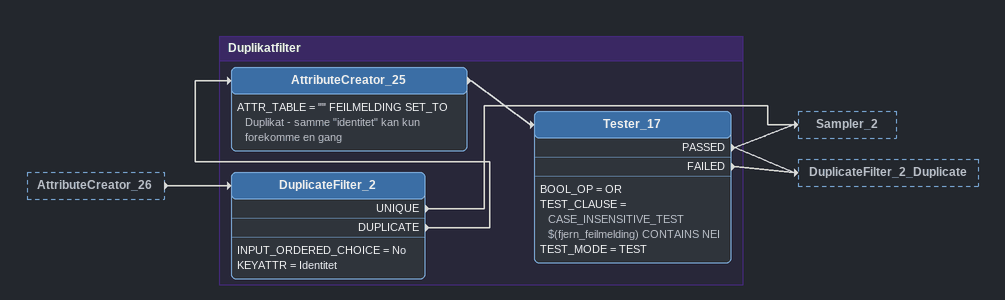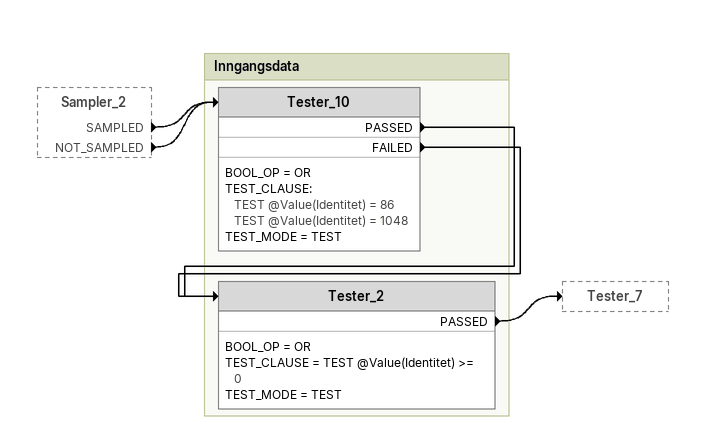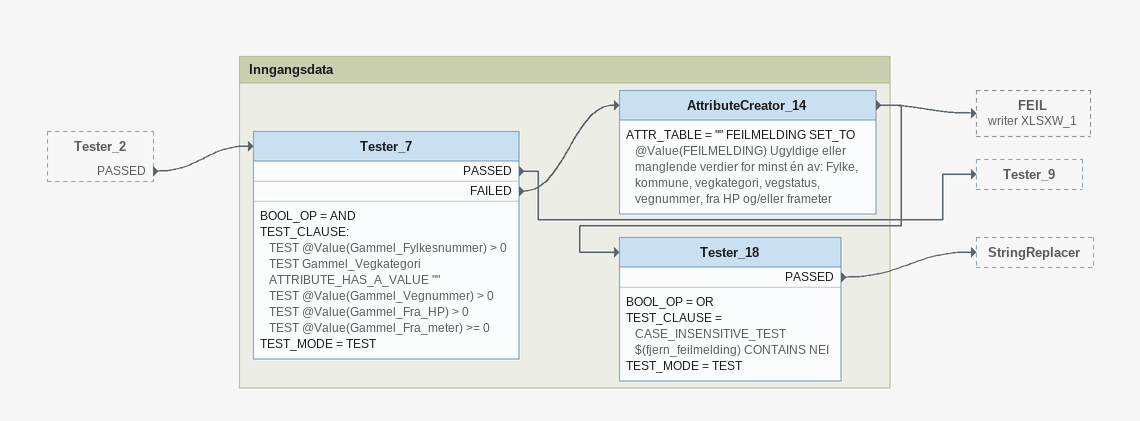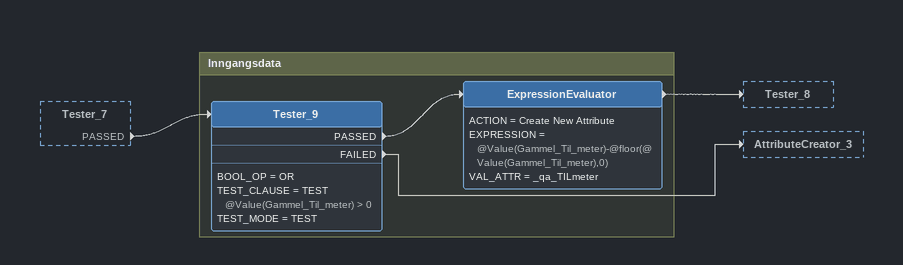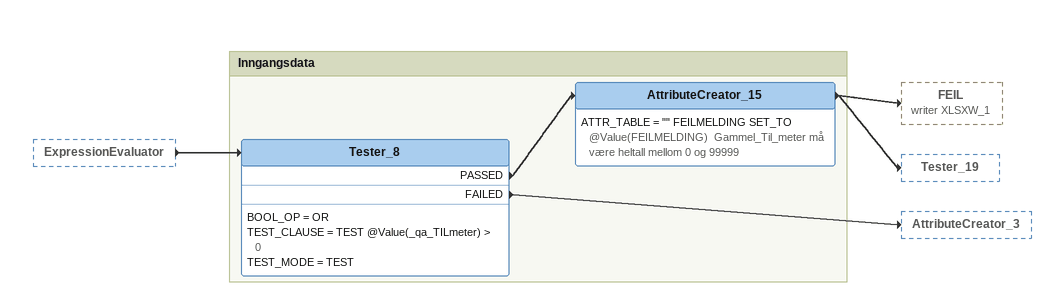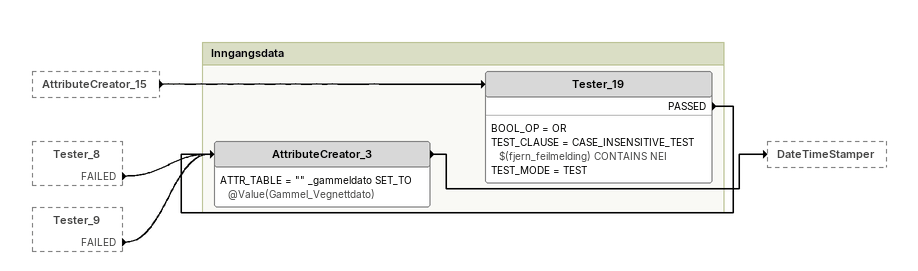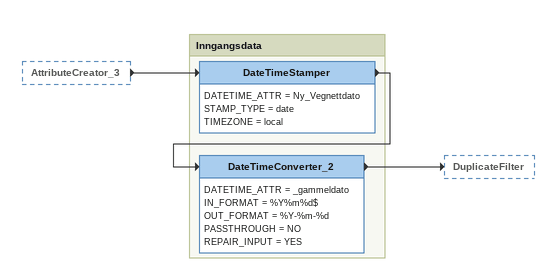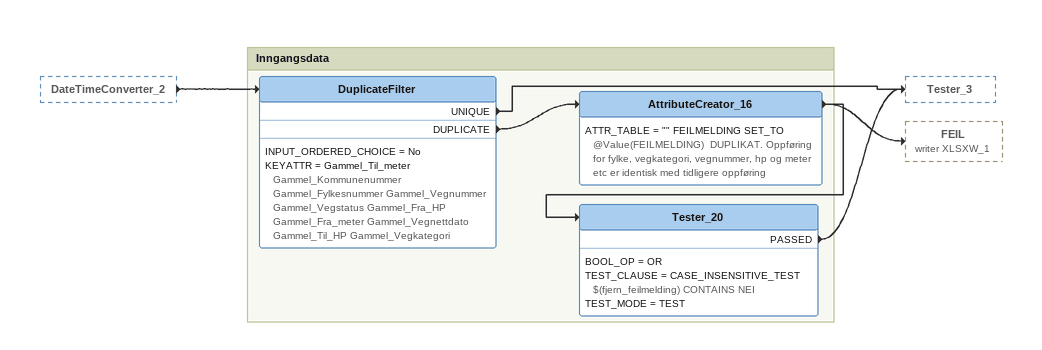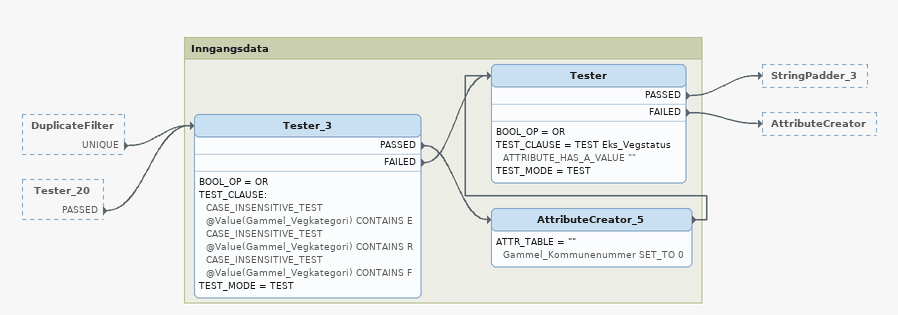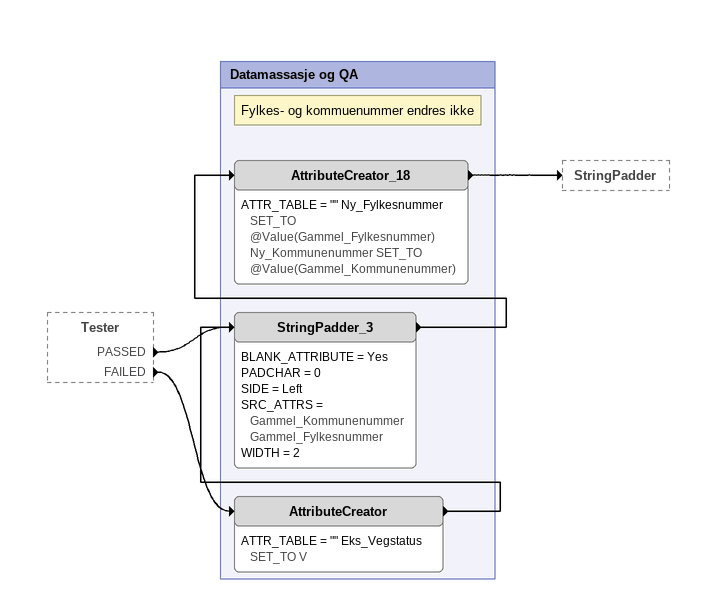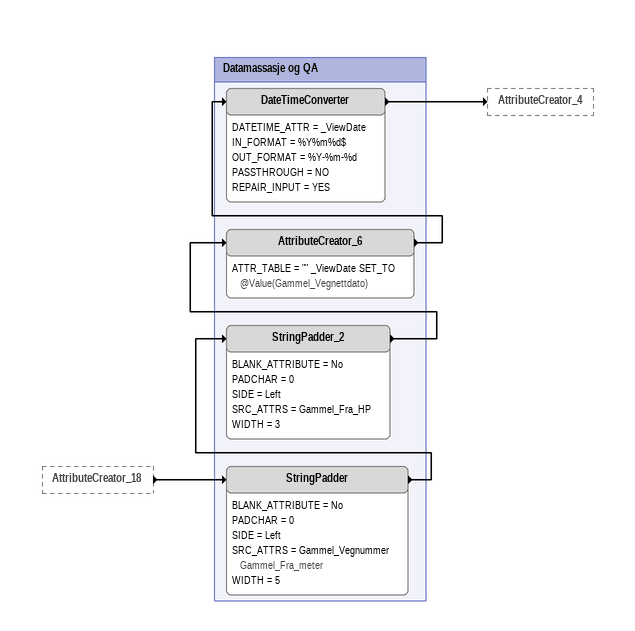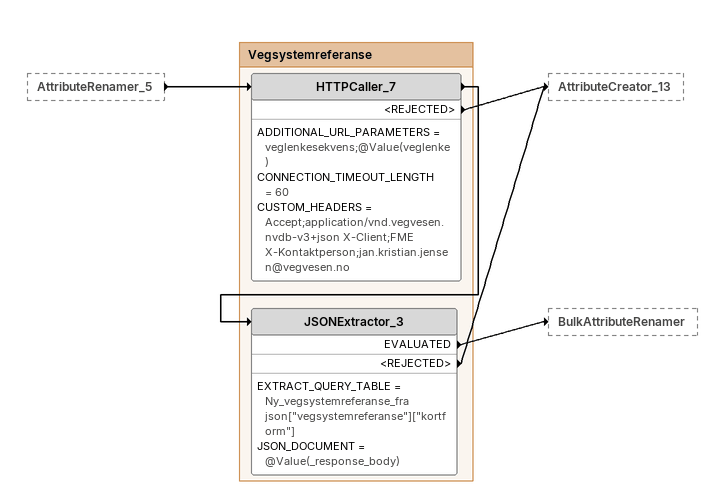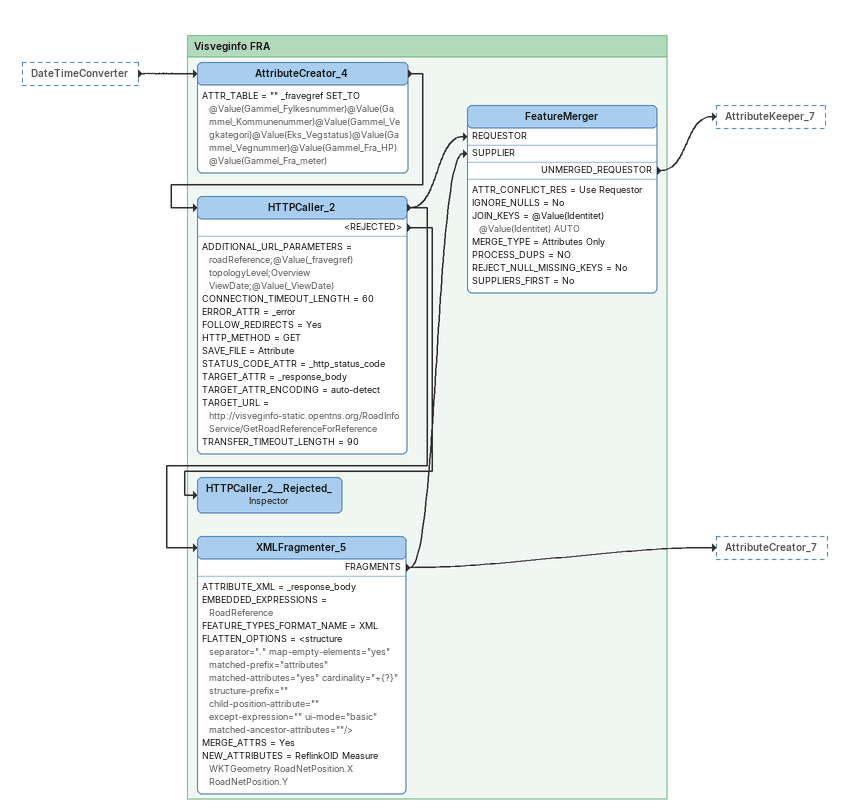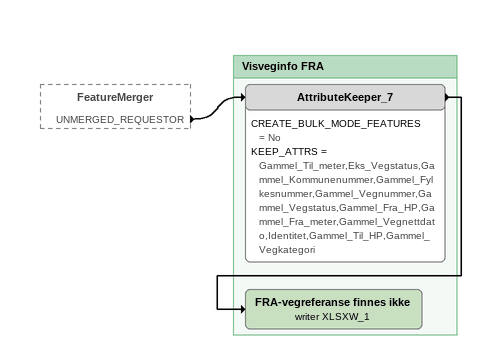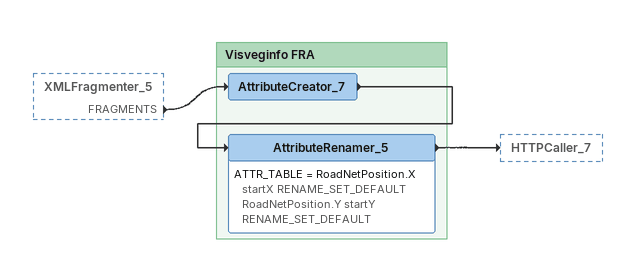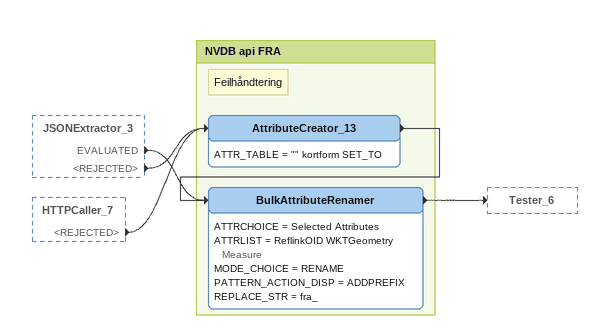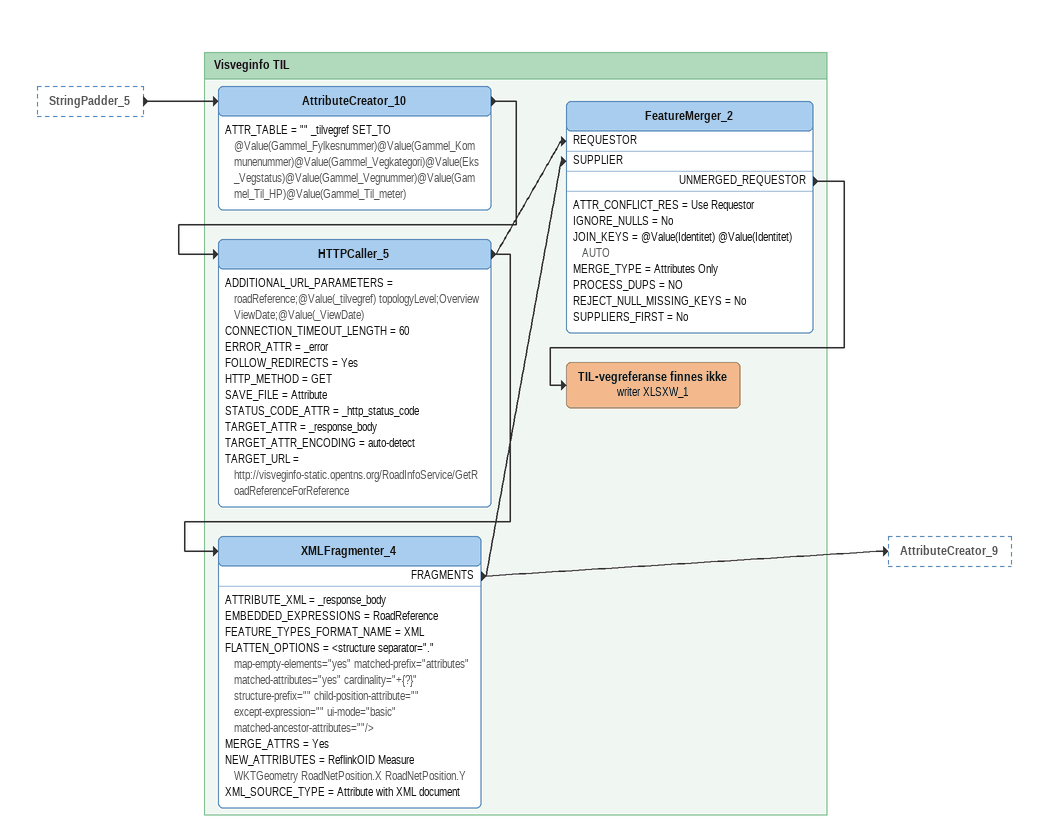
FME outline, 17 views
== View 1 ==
AttributeCreator_26 [outside]
    -> DuplicateFilter_2

Bookmark: Duplikatfilter
DuplicateFilter_2
    INPUT_ORDERED_CHOICE = No
    KEYATTR = Identitet
    UNIQUE -> Sampler_2
    DUPLICATE -> AttributeCreator_25
AttributeCreator_25
    ATTR_TABLE = "" FEILMELDING SET_TO Duplikat - samme "identitet" kan kun forekomme en gang
    -> Tester_17
Tester_17
    BOOL_OP = OR
    TEST_CLAUSE = CASE_INSENSITIVE_TEST $(fjern_feilmelding) CONTAINS NEI
    TEST_MODE = TEST
    PASSED -> DuplicateFilter_2_Duplicate
    PASSED -> Sampler_2
    FAILED -> DuplicateFilter_2_Duplicate

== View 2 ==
Sampler_2 [outside]
    SAMPLED -> Tester_10
    NOT_SAMPLED -> Tester_10

Bookmark: Inngangsdata
Tester_10
    BOOL_OP = OR
    TEST_CLAUSE:
      TEST @Value(Identitet) = 86
      TEST @Value(Identitet) = 1048
    TEST_MODE = TEST
    PASSED -> Tester_2
    FAILED -> Tester_2
Tester_2
    BOOL_OP = OR
    TEST_CLAUSE = TEST @Value(Identitet) >= 0
    TEST_MODE = TEST
    PASSED -> Tester_7

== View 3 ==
Tester_2 [outside]
    PASSED -> Tester_7

Bookmark: Inngangsdata
Tester_7
    BOOL_OP = AND
    TEST_CLAUSE:
      TEST @Value(Gammel_Fylkesnummer) > 0
      TEST Gammel_Vegkategori ATTRIBUTE_HAS_A_VALUE ""
      TEST @Value(Gammel_Vegnummer) > 0
      TEST @Value(Gammel_Fra_HP) > 0
      TEST @Value(Gammel_Fra_meter) >= 0
    TEST_MODE = TEST
    PASSED -> Tester_9
    FAILED -> AttributeCreator_14
AttributeCreator_14
    ATTR_TABLE = "" FEILMELDING SET_TO @Value(FEILMELDING) Ugyldige eller manglende verdier for minst én av: Fylke, kommune, vegkategori, vegstatus, vegnummer, fra HP og/eller frameter
    -> FEIL (writer XLSXW_1)
    -> Tester_18
Tester_18
    BOOL_OP = OR
    TEST_CLAUSE = CASE_INSENSITIVE_TEST $(fjern_feilmelding) CONTAINS NEI
    TEST_MODE = TEST
    PASSED -> StringReplacer

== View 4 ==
Tester_7 [outside]
    PASSED -> Tester_9

Bookmark: Inngangsdata
Tester_9
    BOOL_OP = OR
    TEST_CLAUSE = TEST @Value(Gammel_Til_meter) > 0
    TEST_MODE = TEST
    PASSED -> ExpressionEvaluator
    FAILED -> AttributeCreator_3
ExpressionEvaluator
    ACTION = Create New Attribute
    EXPRESSION = @Value(Gammel_Til_meter)-@floor(@Value(Gammel_Til_meter),0)
    VAL_ATTR = _qa_TILmeter
    -> Tester_8

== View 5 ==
ExpressionEvaluator [outside]
    -> Tester_8

Bookmark: Inngangsdata
Tester_8
    BOOL_OP = OR
    TEST_CLAUSE = TEST @Value(_qa_TILmeter) > 0
    TEST_MODE = TEST
    PASSED -> AttributeCreator_15
    FAILED -> AttributeCreator_3
AttributeCreator_15
    ATTR_TABLE = "" FEILMELDING SET_TO @Value(FEILMELDING)  Gammel_Til_meter må være heltall mellom 0 og 99999
    -> FEIL (writer XLSXW_1)
    -> Tester_19

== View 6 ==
AttributeCreator_15 [outside]
    -> Tester_19
Tester_8 [outside]
    FAILED -> AttributeCreator_3
Tester_9 [outside]
    FAILED -> AttributeCreator_3

Bookmark: Inngangsdata
Tester_19
    BOOL_OP = OR
    TEST_CLAUSE = CASE_INSENSITIVE_TEST $(fjern_feilmelding) CONTAINS NEI
    TEST_MODE = TEST
    PASSED -> AttributeCreator_3
AttributeCreator_3
    ATTR_TABLE = "" _gammeldato SET_TO @Value(Gammel_Vegnettdato)
    -> DateTimeStamper

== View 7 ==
AttributeCreator_3 [outside]
    -> DateTimeStamper

Bookmark: Inngangsdata
DateTimeStamper
    DATETIME_ATTR = Ny_Vegnettdato
    STAMP_TYPE = date
    TIMEZONE = local
    -> DateTimeConverter_2
DateTimeConverter_2
    DATETIME_ATTR = _gammeldato
    IN_FORMAT = %Y%m%d$
    OUT_FORMAT = %Y-%m-%d
    PASSTHROUGH = NO
    REPAIR_INPUT = YES
    -> DuplicateFilter

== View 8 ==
DateTimeConverter_2 [outside]
    -> DuplicateFilter

Bookmark: Inngangsdata
DuplicateFilter
    INPUT_ORDERED_CHOICE = No
    KEYATTR = Gammel_Til_meter Gammel_Kommunenummer Gammel_Fylkesnummer Gammel_Vegnummer Gammel_Vegstatus Gammel_Fra_HP Gammel_Fra_meter Gammel_Vegnettdato Gammel_Til_HP Gammel_Vegkategori
    UNIQUE -> Tester_3
    DUPLICATE -> AttributeCreator_16
AttributeCreator_16
    ATTR_TABLE = "" FEILMELDING SET_TO @Value(FEILMELDING)  DUPLIKAT. Oppføring for fylke, vegkategori, vegnummer, hp og meter etc er identisk med tidligere oppføring
    -> FEIL (writer XLSXW_1)
    -> Tester_20
Tester_20
    BOOL_OP = OR
    TEST_CLAUSE = CASE_INSENSITIVE_TEST $(fjern_feilmelding) CONTAINS NEI
    TEST_MODE = TEST
    PASSED -> Tester_3

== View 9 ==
DuplicateFilter [outside]
    UNIQUE -> Tester_3
Tester_20 [outside]
    PASSED -> Tester_3

Bookmark: Inngangsdata
Tester_3
    BOOL_OP = OR
    TEST_CLAUSE:
      CASE_INSENSITIVE_TEST @Value(Gammel_Vegkategori) CONTAINS E
      CASE_INSENSITIVE_TEST @Value(Gammel_Vegkategori) CONTAINS R
      CASE_INSENSITIVE_TEST @Value(Gammel_Vegkategori) CONTAINS F
    TEST_MODE = TEST
    PASSED -> AttributeCreator_5
    FAILED -> Tester
AttributeCreator_5
    ATTR_TABLE = "" Gammel_Kommunenummer SET_TO 0
    -> Tester
Tester
    BOOL_OP = OR
    TEST_CLAUSE = TEST Eks_Vegstatus ATTRIBUTE_HAS_A_VALUE ""
    TEST_MODE = TEST
    PASSED -> StringPadder_3
    FAILED -> AttributeCreator

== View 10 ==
Tester [outside]
    PASSED -> StringPadder_3
    FAILED -> AttributeCreator

Bookmark: Datamassasje og QA
AttributeCreator
    ATTR_TABLE = "" Eks_Vegstatus SET_TO V
    -> StringPadder_3
StringPadder_3
    BLANK_ATTRIBUTE = Yes
    PADCHAR = 0
    SIDE = Left
    SRC_ATTRS = Gammel_Kommunenummer Gammel_Fylkesnummer
    WIDTH = 2
    -> AttributeCreator_18
Note: Fylkes- og kommuenummer endres ikke
AttributeCreator_18
    ATTR_TABLE = "" Ny_Fylkesnummer SET_TO @Value(Gammel_Fylkesnummer)  Ny_Kommunenummer SET_TO @Value(Gammel_Kommunenummer)
    -> StringPadder

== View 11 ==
AttributeCreator_18 [outside]
    -> StringPadder

Bookmark: Datamassasje og QA
StringPadder
    BLANK_ATTRIBUTE = No
    PADCHAR = 0
    SIDE = Left
    SRC_ATTRS = Gammel_Vegnummer Gammel_Fra_meter
    WIDTH = 5
    -> StringPadder_2
StringPadder_2
    BLANK_ATTRIBUTE = No
    PADCHAR = 0
    SIDE = Left
    SRC_ATTRS = Gammel_Fra_HP
    WIDTH = 3
    -> AttributeCreator_6
AttributeCreator_6
    ATTR_TABLE = "" _ViewDate SET_TO @Value(Gammel_Vegnettdato)
    -> DateTimeConverter
DateTimeConverter
    DATETIME_ATTR = _ViewDate
    IN_FORMAT = %Y%m%d$
    OUT_FORMAT = %Y-%m-%d
    PASSTHROUGH = NO
    REPAIR_INPUT = YES
    -> AttributeCreator_4

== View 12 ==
AttributeRenamer_5 [outside]
    -> HTTPCaller_7

Bookmark: Vegsystemreferanse
HTTPCaller_7
    ADDITIONAL_URL_PARAMETERS = veglenkesekvens;@Value(veglenke)
    CONNECTION_TIMEOUT_LENGTH = 60
    CUSTOM_HEADERS = Accept;application/vnd.vegvesen.nvdb-v3+json X-Client;FME X-Kontaktperson;jan.kristian.jensen@vegvesen.no
    -> JSONExtractor_3
    <REJECTED> -> AttributeCreator_13
JSONExtractor_3
    EXTRACT_QUERY_TABLE = Ny_vegsystemreferanse_fra json["vegsystemreferanse"]["kortform"]
    JSON_DOCUMENT = @Value(_response_body)
    EVALUATED -> BulkAttributeRenamer
    <REJECTED> -> AttributeCreator_13

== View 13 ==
DateTimeConverter [outside]
    -> AttributeCreator_4

Bookmark: Visveginfo FRA
AttributeCreator_4
    ATTR_TABLE = "" _fravegref SET_TO @Value(Gammel_Fylkesnummer)@Value(Gammel_Kommunenummer)@Value(Gammel_Vegkategori)@Value(Eks_Vegstatus)@Value(Gammel_Vegnummer)@Value(Gammel_Fra_HP)@Value(Gammel_Fra_meter)
    -> HTTPCaller_2
HTTPCaller_2
    ADDITIONAL_URL_PARAMETERS = roadReference;@Value(_fravegref) topologyLevel;Overview ViewDate;@Value(_ViewDate)
    CONNECTION_TIMEOUT_LENGTH = 60
    ERROR_ATTR = _error
    FOLLOW_REDIRECTS = Yes
    HTTP_METHOD = GET
    SAVE_FILE = Attribute
    STATUS_CODE_ATTR = _http_status_code
    TARGET_ATTR = _response_body
    TARGET_ATTR_ENCODING = auto-detect
    TARGET_URL = http://visveginfo-static.opentns.org/RoadInfoService/GetRoadReferenceForReference
    TRANSFER_TIMEOUT_LENGTH = 90
    -> XMLFragmenter_5
    -> FeatureMerger [REQUESTOR]
    <REJECTED> -> HTTPCaller_2__Rejected_
HTTPCaller_2__Rejected_: Inspector
XMLFragmenter_5
    ATTRIBUTE_XML = _response_body
    EMBEDDED_EXPRESSIONS = RoadReference
    FEATURE_TYPES_FORMAT_NAME = XML
    FLATTEN_OPTIONS = <structure separator="." map-empty-elements="yes" matched-prefix="attributes" matched-attributes="yes" cardinality="+{?}" structure-prefix="" child-position-attribute="" except-expression="" ui-mode="basic" matched-ancestor-attributes=""/>
    MERGE_ATTRS = Yes
    NEW_ATTRIBUTES = ReflinkOID Measure WKTGeometry RoadNetPosition.X RoadNetPosition.Y
    FRAGMENTS -> FeatureMerger [SUPPLIER]
    FRAGMENTS -> AttributeCreator_7
FeatureMerger
    ATTR_CONFLICT_RES = Use Requestor
    IGNORE_NULLS = No
    JOIN_KEYS = @Value(Identitet) @Value(Identitet) AUTO
    MERGE_TYPE = Attributes Only
    PROCESS_DUPS = NO
    REJECT_NULL_MISSING_KEYS = No
    SUPPLIERS_FIRST = No
    UNMERGED_REQUESTOR -> AttributeKeeper_7

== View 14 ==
FeatureMerger [outside]
    UNMERGED_REQUESTOR -> AttributeKeeper_7

Bookmark: Visveginfo FRA
AttributeKeeper_7
    CREATE_BULK_MODE_FEATURES = No
    KEEP_ATTRS = Gammel_Til_meter,Eks_Vegstatus,Gammel_Kommunenummer,Gammel_Fylkesnummer,Gammel_Vegnummer,Gammel_Vegstatus,Gammel_Fra_HP,Gammel_Fra_meter,Gammel_Vegnettdato,Identitet,Gammel_Til_HP,Gammel_Vegkategori
    -> FRA-vegreferanse finnes ikke (writer XLSXW_1)
FRA-vegreferanse finnes ikke (writer XLSXW_1)

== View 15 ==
XMLFragmenter_5 [outside]
    FRAGMENTS -> AttributeCreator_7

Bookmark: Visveginfo FRA
AttributeCreator_7
    -> AttributeRenamer_5
AttributeRenamer_5
    ATTR_TABLE = RoadNetPosition.X startX RENAME_SET_DEFAULT  RoadNetPosition.Y startY RENAME_SET_DEFAULT
    -> HTTPCaller_7

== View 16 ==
JSONExtractor_3 [outside]
    EVALUATED -> BulkAttributeRenamer
    <REJECTED> -> AttributeCreator_13
HTTPCaller_7 [outside]
    <REJECTED> -> AttributeCreator_13

Bookmark: NVDB api FRA
Note: Feilhåndtering
AttributeCreator_13
    ATTR_TABLE = "" kortform SET_TO
    -> BulkAttributeRenamer
BulkAttributeRenamer
    ATTRCHOICE = Selected Attributes
    ATTRLIST = ReflinkOID WKTGeometry Measure
    MODE_CHOICE = RENAME
    PATTERN_ACTION_DISP = ADDPREFIX
    REPLACE_STR = fra_
    -> Tester_6

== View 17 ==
StringPadder_5 [outside]
    -> AttributeCreator_10

Bookmark: Visveginfo TIL
AttributeCreator_10
    ATTR_TABLE = "" _tilvegref SET_TO @Value(Gammel_Fylkesnummer)@Value(Gammel_Kommunenummer)@Value(Gammel_Vegkategori)@Value(Eks_Vegstatus)@Value(Gammel_Vegnummer)@Value(Gammel_Til_HP)@Value(Gammel_Til_meter)
    -> HTTPCaller_5
HTTPCaller_5
    ADDITIONAL_URL_PARAMETERS = roadReference;@Value(_tilvegref) topologyLevel;Overview ViewDate;@Value(_ViewDate)
    CONNECTION_TIMEOUT_LENGTH = 60
    ERROR_ATTR = _error
    FOLLOW_REDIRECTS = Yes
    HTTP_METHOD = GET
    SAVE_FILE = Attribute
    STATUS_CODE_ATTR = _http_status_code
    TARGET_ATTR = _response_body
    TARGET_ATTR_ENCODING = auto-detect
    TARGET_URL = http://visveginfo-static.opentns.org/RoadInfoService/GetRoadReferenceForReference
    -> XMLFragmenter_4
    -> FeatureMerger_2 [REQUESTOR]
XMLFragmenter_4
    ATTRIBUTE_XML = _response_body
    EMBEDDED_EXPRESSIONS = RoadReference
    FEATURE_TYPES_FORMAT_NAME = XML
    FLATTEN_OPTIONS = <structure separator="." map-empty-elements="yes" matched-prefix="attributes" matched-attributes="yes" cardinality="+{?}" structure-prefix="" child-position-attribute="" except-expression="" ui-mode="basic" matched-ancestor-attributes=""/>
    MERGE_ATTRS = Yes
    NEW_ATTRIBUTES = ReflinkOID Measure WKTGeometry RoadNetPosition.X RoadNetPosition.Y
    XML_SOURCE_TYPE = Attribute with XML document
    FRAGMENTS -> AttributeCreator_9
    FRAGMENTS -> FeatureMerger_2 [SUPPLIER]
FeatureMerger_2
    ATTR_CONFLICT_RES = Use Requestor
    IGNORE_NULLS = No
    JOIN_KEYS = @Value(Identitet) @Value(Identitet) AUTO
    MERGE_TYPE = Attributes Only
    PROCESS_DUPS = NO
    REJECT_NULL_MISSING_KEYS = No
    SUPPLIERS_FIRST = No
    UNMERGED_REQUESTOR -> TIL-vegreferanse finnes ikke (writer XLSXW_1)
TIL-vegreferanse finnes ikke (writer XLSXW_1)
